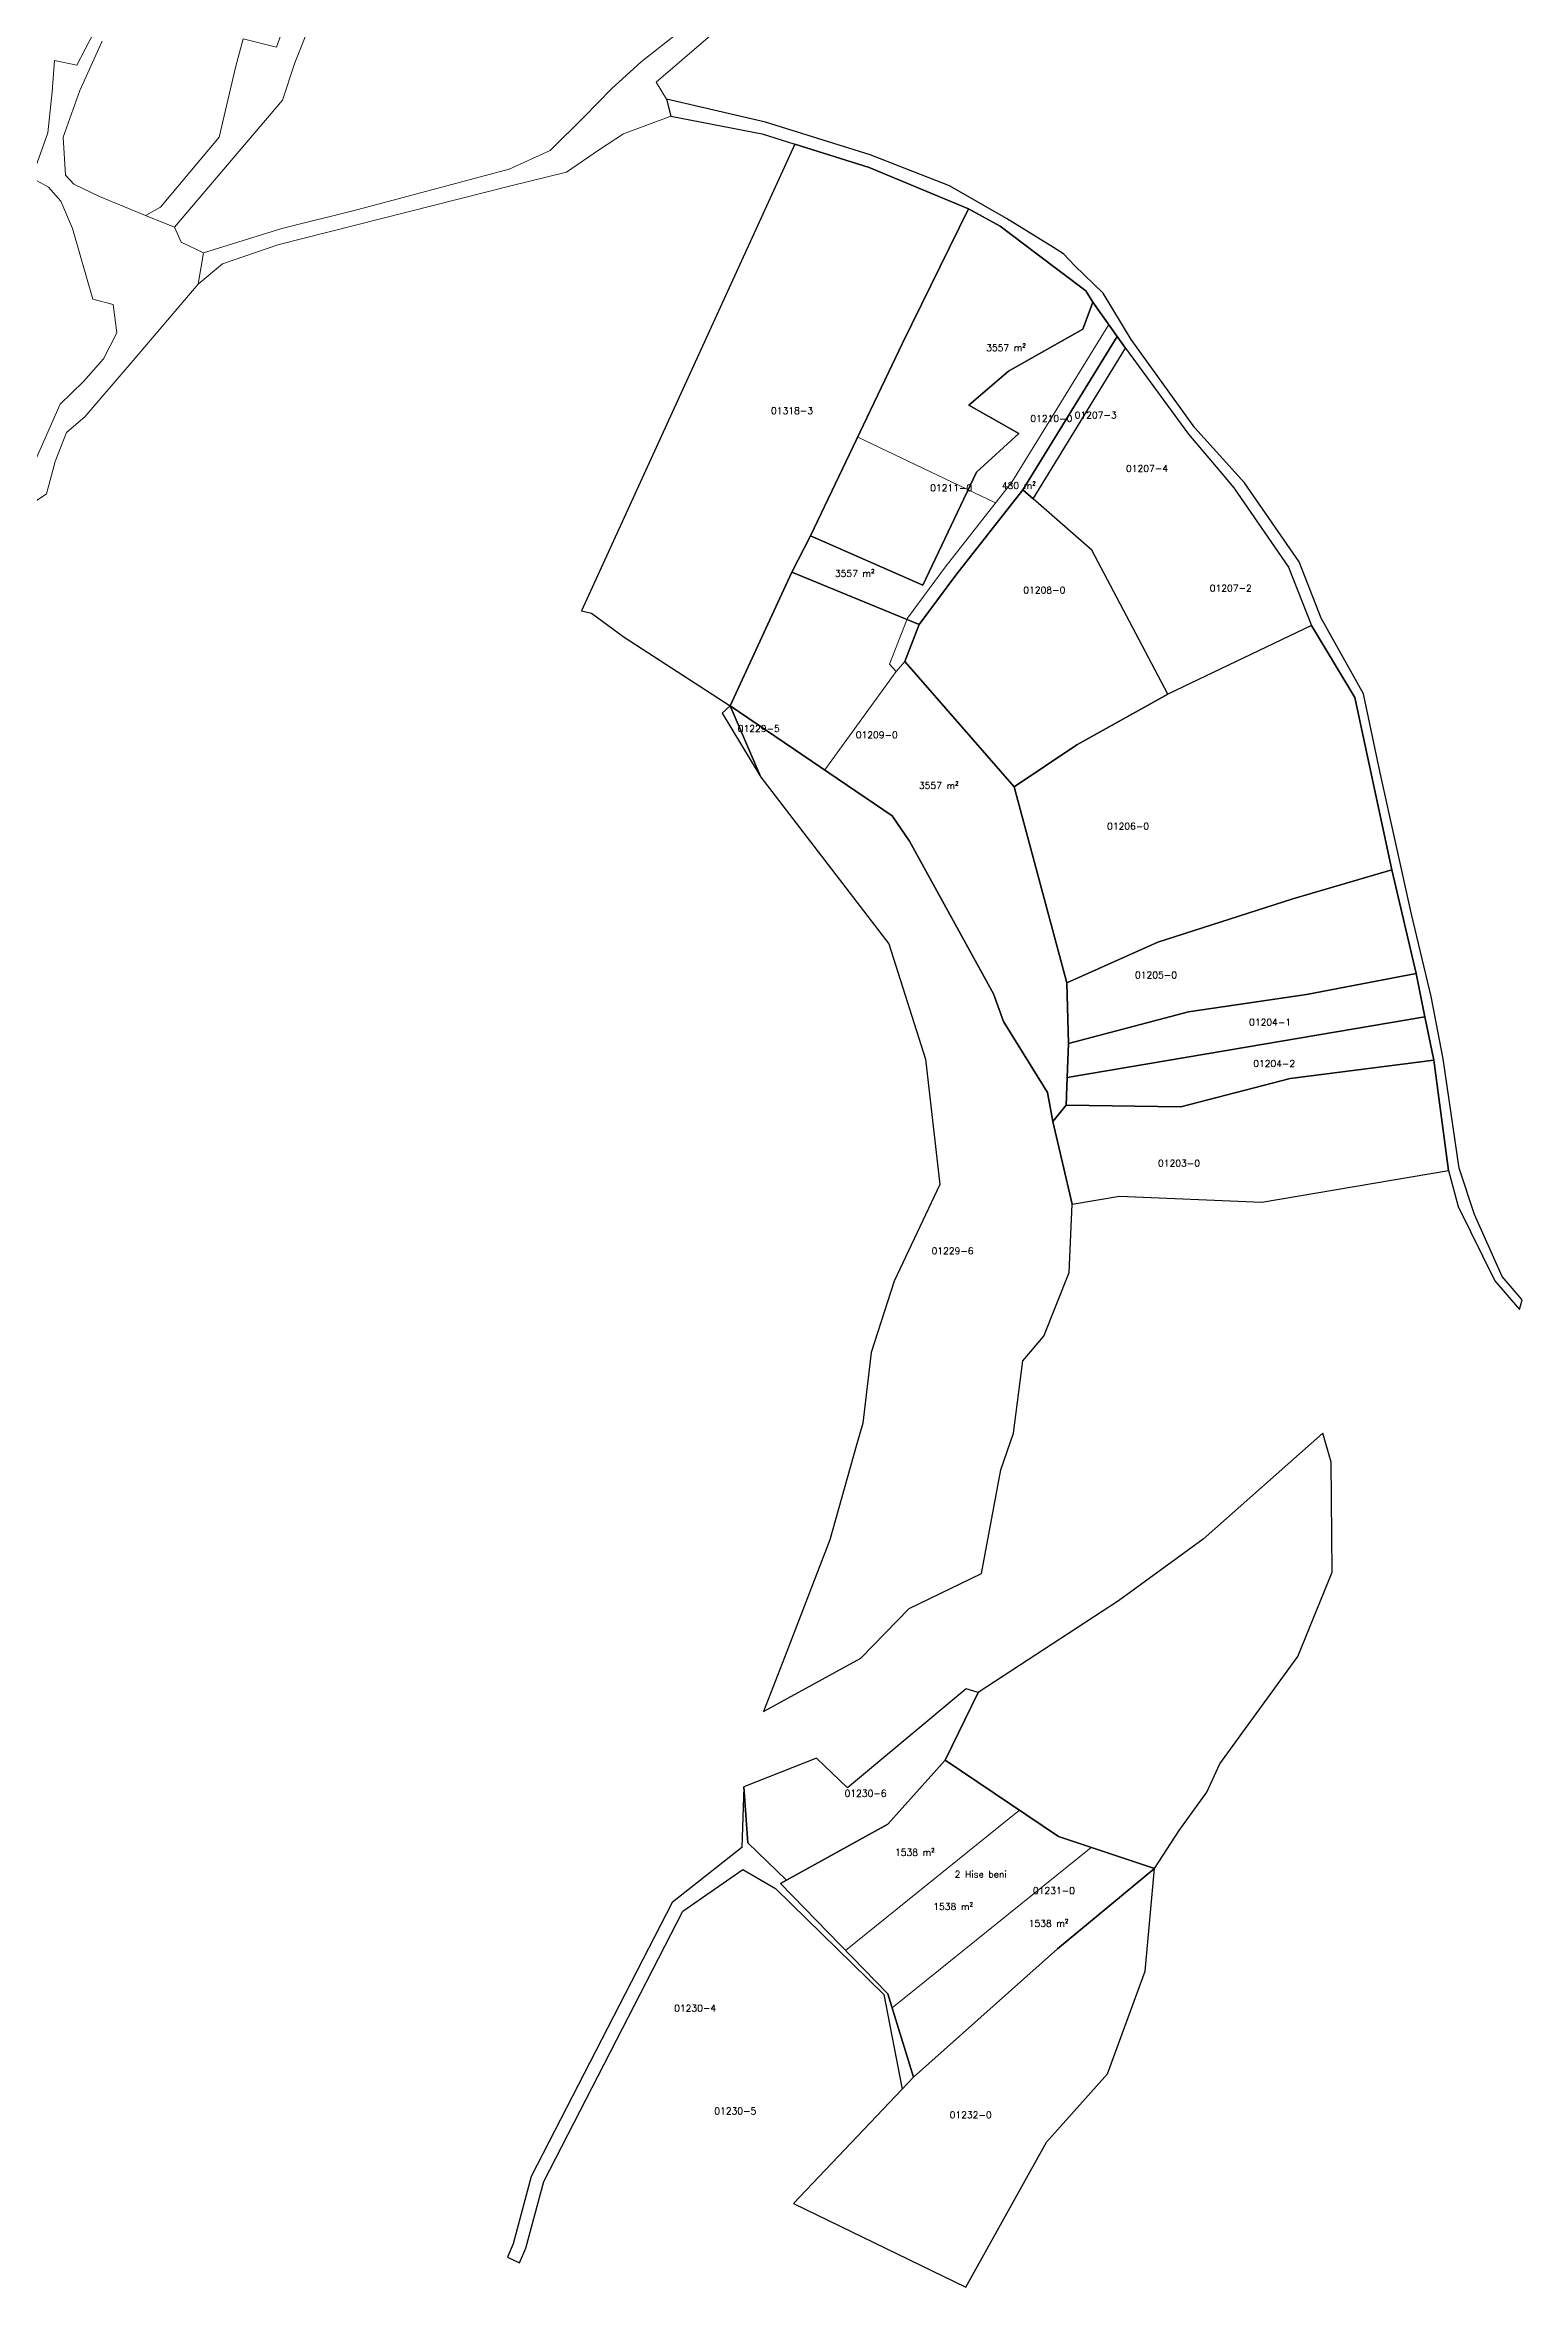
# Model space of a CAD drawing. Header units: metres. Extents: x 7510550 to 7511528, y 4687677 to 4689293.
# Drawn here: x 7510990 to 7511430, y 4687882 to 4688550 of the extents above; entities that cross this region are included whole.
import ezdxf

# ---------------------------------------------------------------- set-up
doc = ezdxf.new("R2010")
doc.units = ezdxf.units.M
for name, color, linetype, lineweight in [('Ndarje e re', 1, 'Continuous', 0), ('NERODIME_E_EPERME_PAR_PARC', 7, 'Continuous', 0), ('Nr Parceles Baze', 7, 'Continuous', 0), ('Nr-Kojshi', 251, 'Continuous', 0), ('Parc-Kojshi', 251, 'Continuous', 0), ('Parc-Re', 1, 'Continuous', 0), ('Parcela Baze', 7, 'Continuous', 0)]:
    doc.layers.add(name, color=color, linetype=linetype, lineweight=lineweight)
doc.styles.get("Standard").update_dxf_attribs({"font": 'simplex.shx'})

msp = doc.modelspace()

# ---------------------------------------------------------------- linework, layer by layer
at = {"layer": 'Ndarje e re', "flags": 128}
for points in [[(7511243.8, 4688363.39), (7511241.84, 4688365.63), (7511247.2, 4688379.35), (7511258.46, 4688394.55), (7511278.31, 4688419.79), (7511307.17, 4688466.76)], [(7511273.49, 4688413.66), (7511232.43, 4688433.27)], [(7511246.45, 4688366.43), (7511243.8, 4688363.39)], [(7511243.8, 4688363.39), (7511222.54, 4688334.12)], [(7511228.75, 4687982.42), (7511280.57, 4688024.15)], [(7511242.64, 4687965.27), (7511302, 4688013.08)]]:
    msp.add_lwpolyline(points, dxfattribs=at)
at = {"layer": 'NERODIME_E_EPERME_PAR_PARC', "lineweight": -3, "flags": 128}
msp.add_lwpolyline([(7511294.54, 4688234.24), (7511294.84, 4688242.42), (7511295.22, 4688252.6), (7511294.72, 4688270.71), (7511279.01, 4688329.1), (7511246.45, 4688366.43), (7511250.73, 4688377.39), (7511261.64, 4688392.12), (7511281.6, 4688417.5), (7511309.68, 4688463.21)], dxfattribs=at)
at = {"layer": 'Parc-Kojshi', "linetype": 'Continuous'}
for points in [[(7511070.42, 4688580.86), (7511059.2, 4688549.47), (7511049.28, 4688551.95), (7511047.01, 4688543.37), (7511042.08, 4688522.58), (7511024.64, 4688501.78), (7511020.15, 4688499.24), (7511028.79, 4688495.84), (7511060.95, 4688533.59), (7511060.95, 4688533.59), (7511064.61, 4688544.73), (7511073.19, 4688566.28)], [(7511179.51, 4688554.24), (7511167.81, 4688545.1), (7511159, 4688536.98), (7511150.89, 4688528.7), (7511140.7, 4688518.68), (7511128.54, 4688513.04), (7511083.52, 4688501.04), (7511060.75, 4688495.43), (7511037.46, 4688488.13), (7511035.88, 4688478.83), (7511043.09, 4688484.84), (7511059.54, 4688490.57), (7511129.03, 4688508.11), (7511145.63, 4688512.18), (7511155.47, 4688518.91), (7511162.63, 4688523.57), (7511176.74, 4688528.9), (7511175.45, 4688533.95), (7511172.35, 4688538.97), (7511204.02, 4688566.34)], [(7511004.61, 4688553.59), (7510999.67, 4688544.06), (7510993, 4688545.49), (7510992.28, 4688536.1), (7510991.06, 4688523.94), (7510986.22, 4688510.48), (7510991.26, 4688507.74), (7510994.91, 4688503.55), (7510998.38, 4688495.39), (7511004.41, 4688474.34), (7511010.54, 4688472.79), (7511011.58, 4688464.28), (7511007.66, 4688456.6), (7511001.67, 4688449.85), (7510994.72, 4688443.07), (7510987.7, 4688427.09)], [(7510979.2, 4688408.58), (7510990.67, 4688416.33), (7510993.25, 4688426.01), (7510996.63, 4688434.6), (7511002.04, 4688439.31), (7511015.89, 4688455.4), (7511035.88, 4688478.83), (7511035.88, 4688478.83), (7511037.46, 4688488.13), (7511030.8, 4688491.36), (7511028.79, 4688495.84), (7511020.15, 4688499.24), (7511006.41, 4688504.9), (7510998.74, 4688508.65), (7510996.29, 4688511.28), (7510995.57, 4688522.58), (7511000.59, 4688536.52), (7511007.25, 4688551.18)]]:
    msp.add_lwpolyline(points, dxfattribs=at)
at = {"layer": 'Parc-Kojshi', "lineweight": -3, "flags": 128}
for points in [[(7511347.66, 4688419.61), (7511332.89, 4688435.98), (7511313.83, 4688462.36), (7511305.53, 4688476.18), (7511297.07, 4688484.25), (7511293.67, 4688487.85), (7511290.68, 4688489.7), (7511276.72, 4688498.35), (7511259.73, 4688508.11), (7511236.14, 4688517.38), (7511204.88, 4688527.11), (7511175.45, 4688533.95), (7511176.74, 4688528.9), (7511203.92, 4688523.57), (7511213.69, 4688520.51), (7511235.75, 4688513.58), (7511265.42, 4688501.24), (7511274.86, 4688496.08), (7511285.47, 4688488.06), (7511300.39, 4688476.86), (7511302.44, 4688473.44), (7511309.68, 4688463.21), (7511312.23, 4688459.72), (7511330.97, 4688434.09), (7511341.39, 4688421.79), (7511344.51, 4688418.11), (7511360.8, 4688394.52), (7511367.59, 4688377.09), (7511380.57, 4688355.68), (7511391.58, 4688304.34), (7511398.77, 4688273.46), (7511401.42, 4688260.53), (7511404.08, 4688247.6), (7511408.46, 4688214.76), (7511411.28, 4688204.07), (7511422.25, 4688181.91), (7511429.62, 4688173.37), (7511430.39, 4688176.21), (7511424.47, 4688183.21), (7511416.22, 4688201.62), (7511411.58, 4688215.43), (7511406.84, 4688248), (7511403.24, 4688266.6), (7511397.44, 4688291.08), (7511388.05, 4688333.27), (7511383.1, 4688356.74), (7511370.48, 4688379.31), (7511363.89, 4688396.1)], [(7511265.42, 4688501.24), (7511235.75, 4688513.58), (7511213.69, 4688520.51), (7511150.05, 4688381.45), (7511153.05, 4688380.8), (7511162.82, 4688373.64), (7511194.41, 4688353.24), (7511212.75, 4688393.05), (7511218.36, 4688403.8), (7511245.77, 4688461.19)], [(7511312.23, 4688459.72), (7511309.68, 4688463.21), (7511281.6, 4688417.5), (7511284.66, 4688414.84)], [(7511302.12, 4688399.6), (7511284.66, 4688414.84), (7511281.6, 4688417.5), (7511261.64, 4688392.12), (7511250.73, 4688377.39), (7511246.45, 4688366.43), (7511279.01, 4688329.1), (7511297.71, 4688341.55), (7511324.78, 4688356.63), (7511307.69, 4688389.04)], [(7511391.58, 4688304.34), (7511380.57, 4688355.68), (7511367.59, 4688377.09), (7511324.78, 4688356.63), (7511297.71, 4688341.55), (7511279.01, 4688329.1), (7511294.72, 4688270.71), (7511321.87, 4688282.78), (7511362.09, 4688295.68)], [(7511194.41, 4688353.24), (7511192, 4688351.03), (7511203.5, 4688331.96)], [(7511247.85, 4688312.9), (7511242.66, 4688320.45), (7511194.41, 4688353.24), (7511203.5, 4688331.96), (7511241.67, 4688282.26), (7511252.61, 4688247.94), (7511256.86, 4688210.6), (7511243.2, 4688181.75), (7511236.43, 4688160.52), (7511233.87, 4688139.51), (7511231.93, 4688132.61), (7511224.12, 4688104.7), (7511211.23, 4688071.43), (7511204.33, 4688053.62), (7511233.3, 4688069.42), (7511247.76, 4688084.28), (7511269.28, 4688094.73), (7511275.07, 4688125.56), (7511278.84, 4688136.48), (7511281.55, 4688158.08), (7511287.89, 4688165.38), (7511295.37, 4688184.37), (7511296.32, 4688204.77), (7511290.51, 4688229.38), (7511288.91, 4688238.01), (7511275.84, 4688259.14), (7511272.82, 4688267.35)], [(7511398.77, 4688273.46), (7511391.58, 4688304.34), (7511362.09, 4688295.68), (7511321.87, 4688282.78), (7511294.72, 4688270.71), (7511295.22, 4688252.6), (7511330.92, 4688261.99), (7511366.11, 4688267.18)], [(7511348.13, 4688251.48), (7511401.42, 4688260.53), (7511398.77, 4688273.46), (7511366.11, 4688267.18), (7511330.92, 4688261.99), (7511295.22, 4688252.6), (7511294.84, 4688242.42)], [(7511361.24, 4688242.12), (7511404.08, 4688247.6), (7511401.42, 4688260.53), (7511348.13, 4688251.48), (7511294.84, 4688242.42), (7511294.54, 4688234.24), (7511328.67, 4688233.76)], [(7511404.08, 4688247.6), (7511361.24, 4688242.12), (7511328.67, 4688233.76), (7511294.54, 4688234.24), (7511290.51, 4688229.38), (7511296.32, 4688204.77), (7511310.43, 4688207.15), (7511352.86, 4688205.34), (7511408.46, 4688214.76)], [(7511363.51, 4688069.97), (7511373.74, 4688095.06), (7511373.44, 4688127.89), (7511370.99, 4688136.47), (7511335.29, 4688104.95), (7511310.12, 4688086.58), (7511268.25, 4688059.2), (7511258.41, 4688039.04), (7511292.18, 4688016.34), (7511320.84, 4688006.8), (7511328.22, 4688018.11), (7511336.47, 4688029.56), (7511340.28, 4688038.02), (7511351.89, 4688054)], [(7511258.41, 4688039.04), (7511268.25, 4688059.2), (7511264.7, 4688060.38), (7511229.38, 4688030.86), (7511220.08, 4688039.63), (7511198.46, 4688031.09), (7511199.67, 4688014.5), (7511211.14, 4688003.33), (7511241.37, 4688020.01)], [(7511199.67, 4688014.5), (7511198.46, 4688031.09), (7511197.81, 4688013.04), (7511177.07, 4687996.68), (7511135.11, 4687915.02), (7511129.67, 4687894.98), (7511127.99, 4687891.02), (7511131.62, 4687889.33), (7511133.46, 4687893.67), (7511138.86, 4687913.57), (7511180.22, 4687994.08), (7511198.11, 4688006.47), (7511207.93, 4688000.87), (7511240.18, 4687969.25), (7511245.61, 4687941.04), (7511248.99, 4687944.61), (7511241.35, 4687969.45), (7511209.38, 4688002.36), (7511211.14, 4688003.33)], [(7511306.81, 4687945.66), (7511318.04, 4687976.24), (7511320.84, 4688006.8), (7511291.92, 4687982.84), (7511248.99, 4687944.61), (7511245.61, 4687941.04), (7511213.28, 4687907.03), (7511264.61, 4687882.08), (7511288.66, 4687925.31)]]:
    msp.add_lwpolyline(points, close=True, dxfattribs=at)
at = {"layer": 'Parc-Re', "lineweight": -3, "flags": 128}
msp.add_lwpolyline([(7511218.36, 4688403.8), (7511212.75, 4688393.05), (7511194.41, 4688353.24), (7511242.66, 4688320.45), (7511247.85, 4688312.9), (7511272.82, 4688267.35), (7511275.84, 4688259.14), (7511288.91, 4688238.01), (7511290.51, 4688229.38), (7511294.54, 4688234.24), (7511294.84, 4688242.42), (7511295.22, 4688252.6), (7511294.72, 4688270.71), (7511279.01, 4688329.1), (7511246.45, 4688366.43), (7511250.73, 4688377.39), (7511261.64, 4688392.12), (7511281.6, 4688417.5), (7511309.68, 4688463.21), (7511302.44, 4688473.44), (7511300.39, 4688476.86), (7511285.47, 4688488.06), (7511274.86, 4688496.08), (7511265.42, 4688501.24), (7511245.77, 4688461.19)], close=True, dxfattribs=at)
at = {"layer": 'Parcela Baze', "lineweight": -3, "flags": 128}
for points in [[(7511267.79, 4688422.76), (7511280.36, 4688434.3), (7511265.5, 4688442.8), (7511277.35, 4688452.92), (7511299.46, 4688465.4), (7511302.44, 4688473.44), (7511300.39, 4688476.86), (7511285.47, 4688488.06), (7511274.86, 4688496.08), (7511265.42, 4688501.24), (7511245.77, 4688461.19), (7511218.36, 4688403.8), (7511251.79, 4688389.14)], [(7511218.36, 4688403.8), (7511212.75, 4688393.05), (7511250.73, 4688377.39), (7511261.64, 4688392.12), (7511281.6, 4688417.5), (7511309.68, 4688463.21), (7511302.44, 4688473.44), (7511299.46, 4688465.4), (7511277.35, 4688452.92), (7511265.5, 4688442.8), (7511280.36, 4688434.3), (7511267.79, 4688422.76), (7511251.79, 4688389.14)], [(7511246.45, 4688366.43), (7511250.73, 4688377.39), (7511212.75, 4688393.05), (7511194.41, 4688353.24), (7511242.66, 4688320.45), (7511247.85, 4688312.9), (7511272.82, 4688267.35), (7511275.84, 4688259.14), (7511288.91, 4688238.01), (7511290.51, 4688229.38), (7511294.54, 4688234.24), (7511294.84, 4688242.42), (7511295.22, 4688252.6), (7511294.72, 4688270.71), (7511279.01, 4688329.1)], [(7511292.18, 4688016.34), (7511258.41, 4688039.04), (7511241.37, 4688020.01), (7511211.14, 4688003.33), (7511209.38, 4688002.36), (7511241.35, 4687969.45), (7511248.99, 4687944.61), (7511291.92, 4687982.84), (7511320.84, 4688006.8)]]:
    msp.add_lwpolyline(points, close=True, dxfattribs=at)

# ---------------------------------------------------------------- texts
at = {"layer": 'Ndarje e re'}
for s, p in [('3557 m²', (7511270.66, 4688458.88)), ('480 m²', (7511275.33, 4688417.81)), ('3557 m²', (7511225.58, 4688391.64)), ('3557 m²', (7511250.62, 4688328.44)), ('1538 m²', (7511243.49, 4688010.62)), ('2 Hise beni', (7511261.27, 4688004.09)), ('1538 m²', (7511254.9, 4687994.47)), ('1538 m²', (7511283.34, 4687989.46))]:
    msp.add_text(s, height=2, dxfattribs=at).set_placement(p)
at = {"layer": 'Nr Parceles Baze'}
for s, p in [('01210-0', (7511283.84, 4688437.78)), ('01211-0', (7511253.98, 4688417.11)), ('01209-0', (7511231.81, 4688343.54)), ('01231-0', (7511284.6, 4687999.21))]:
    msp.add_text(s, height=2, dxfattribs=at).set_placement(p)
at = {"layer": 'Nr-Kojshi'}
for s, p in [('01318-3', (7511206.56, 4688440.12)), ('01207-3', (7511297.04, 4688438.82)), ('01207-4', (7511312.35, 4688422.9)), ('01208-0', (7511281.73, 4688386.68)), ('01207-2', (7511337.3, 4688387.25)), ('01229-5', (7511196.64, 4688345.41)), ('01206-0', (7511306.7, 4688316.33)), ('01205-0', (7511315.03, 4688271.99)), ('01204-1', (7511349.02, 4688257.93)), ('01204-2', (7511350.24, 4688245.61)), ('01203-0', (7511321.89, 4688215.93)), ('01229-6', (7511254.4, 4688189.8)), ('01230-6', (7511228.46, 4688028.2)), ('01230-4', (7511177.68, 4687964.19)), ('01230-5', (7511189.65, 4687933.56)), ('01232-0', (7511259.78, 4687932.39))]:
    msp.add_text(s, height=2, dxfattribs=at).set_placement(p)

doc.saveas('drawing.dxf')
